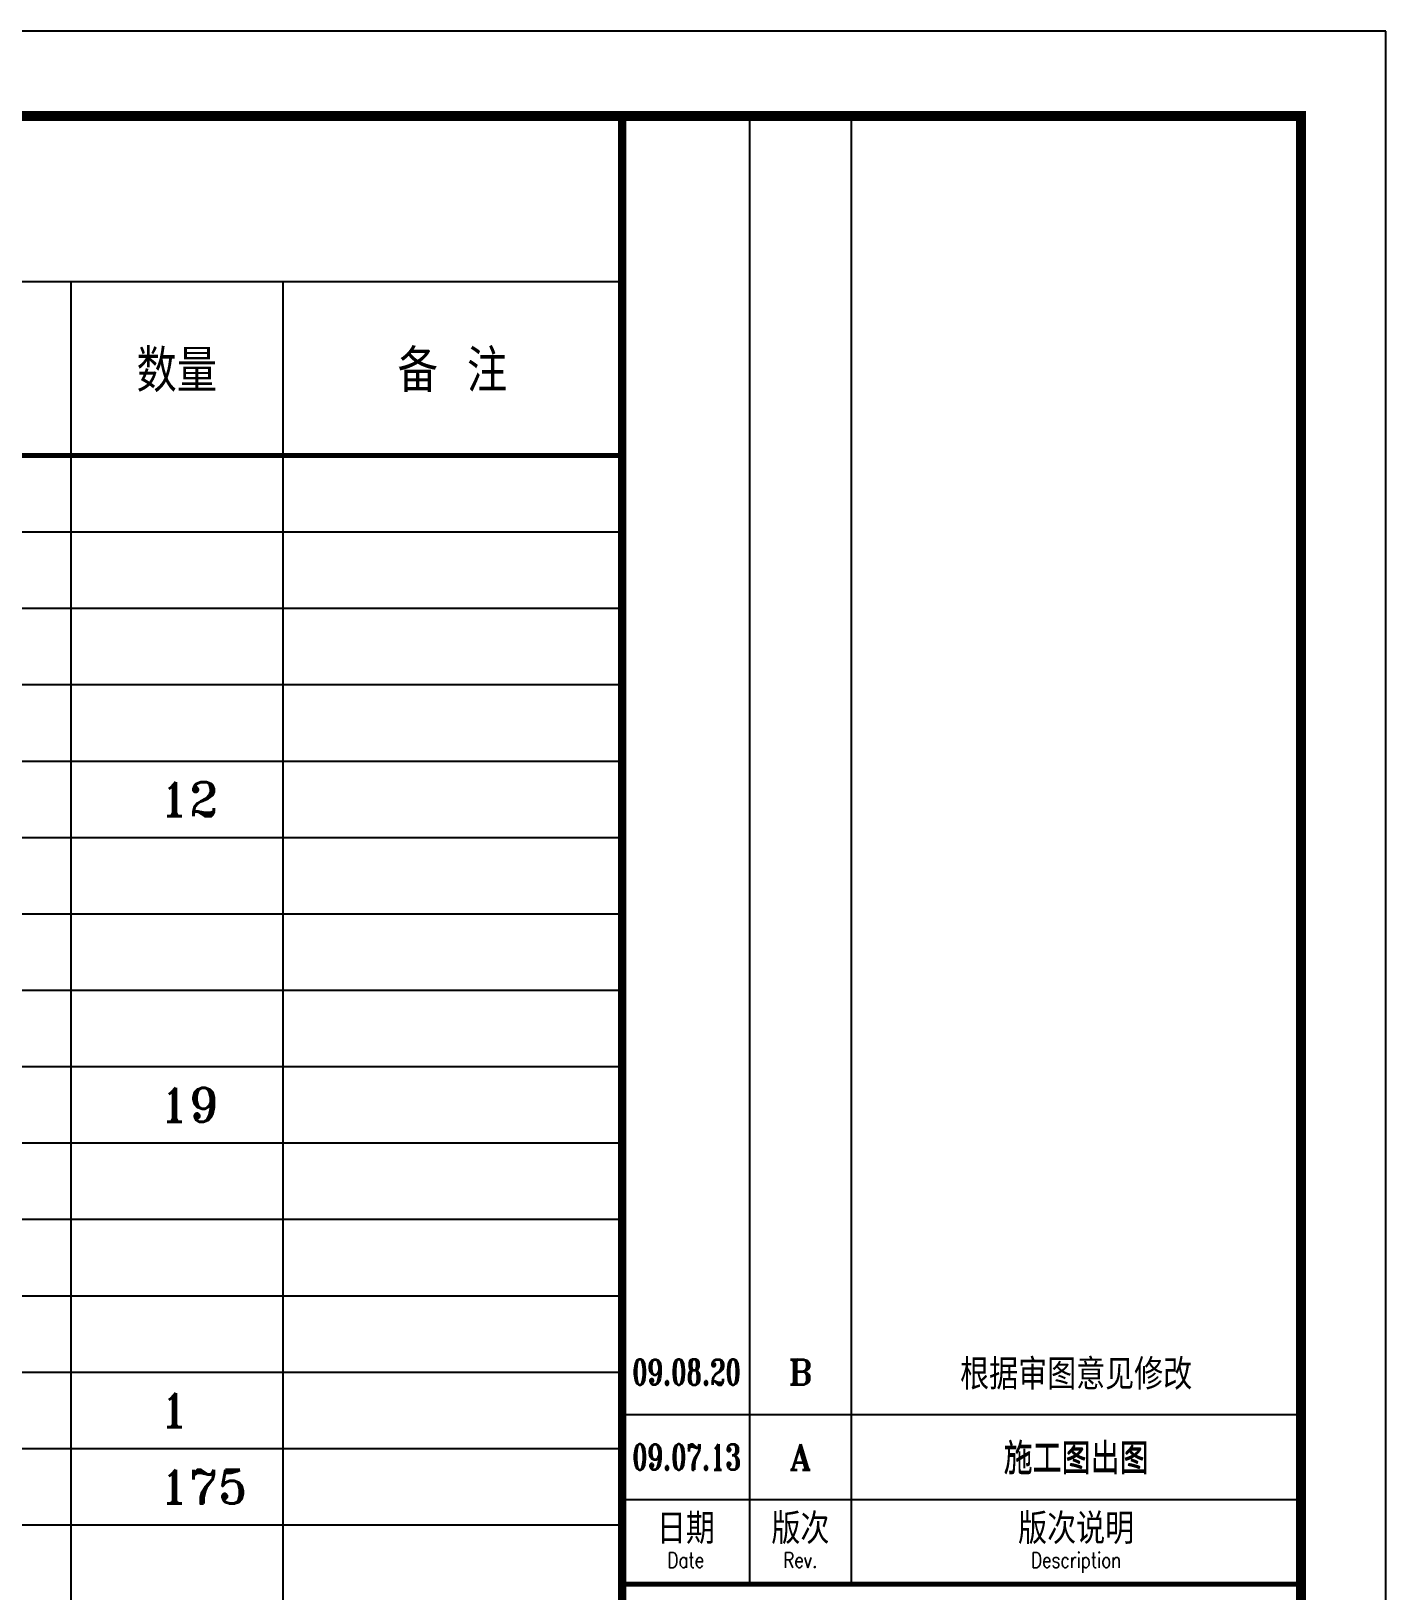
# Model space of a CAD drawing. Extents: x -1348811 to 123514, y -640545 to 749356.
# Drawn here: x -46371 to -30405, y -76627 to -58249 of the extents above; entities that cross this region are included whole.
import ezdxf
from ezdxf.enums import TextEntityAlignment as Align

# ---------------------------------------------------------------- set-up
doc = ezdxf.new("R2010")
doc.units = 0
doc.header["$LTSCALE"] = 10
doc.header["$MEASUREMENT"] = 0
doc.layers.get('0').update_dxf_attribs({"linetype": 'CONTINUOUS'})
doc.layers.add('图框', color=7, linetype='CONTINUOUS')
doc.styles.add('TKZ1', font='tjromant.shx', dxfattribs={"width": 0.7, "bigfont": 'tjhts.shx'})
doc.styles.add('TKZ1_tjhts.shx', font='tjromant.shx', dxfattribs={"bigfont": 'tjhts.shx'})
doc.styles.add('TKZ2', font='tjromans.shx', dxfattribs={"bigfont": 'tjhts.shx'})
doc.styles.add('TKZ2_tjkts.shx', font='tjromant.shx', dxfattribs={"bigfont": 'tjkts.shx'})

# ---------------------------------------------------------------- blocks, each defined once
blk = doc.blocks.new('TJAD_TK_A1')
for p, q in [((1266.38, 940.45), (1266.38, 767.45)), ((1278.38, 940.45), (1278.38, 767.45)), ((1251.38, 777.45), (1263.38, 777.45)), ((1251.38, 777.45), (1331.38, 777.45)), ((1251.38, 767.45), (1331.38, 767.45))]:
    blk.add_line(p, q)
for points, const_width in [([(1251.38, 940.45), (1251.38, 366.45)], 1), ([(1251.38, 767.45), (1331.38, 767.45)], 0.6)]:
    blk.add_lwpolyline(points, dxfattribs=dict(const_width=const_width))
at = {"layer": '图框'}
for p, q in [((1341.38, 950.45), (500.38, 950.45)), ((1341.38, 356.45), (1341.38, 950.45)), ((1251.38, 787.45), (1331.38, 787.45))]:
    blk.add_line(p, q, dxfattribs=at)
at = {"layer": '图框', "const_width": 1.2}
blk.add_lwpolyline([(1331.38, 940.45), (525.38, 940.45), (525.38, 366.45), (1331.38, 366.45)], close=True, dxfattribs=at)
at = {"style": 'TKZ2_tjkts.shx'}
for s, p in [('日期', (1258.88, 774)), ('版次', (1272.38, 774)), ('版次说明', (1304.88, 774))]:
    blk.add_text(s, height=3.6, dxfattribs=at).set_placement(p, align=Align.MIDDLE_CENTER)
at = {"style": 'TKZ2_tjkts.shx', "width": 0.8}
for s, p in [('Date', (1258.88, 770.3)), ('Rev.', (1272.38, 770.3)), ('Description', (1304.88, 770.3))]:
    blk.add_text(s, height=1.8, dxfattribs=at).set_placement(p, align=Align.MIDDLE_CENTER)

msp = doc.modelspace()

# ---------------------------------------------------------------- linework, layer by layer
for p, q in [((-39405.2, -59249.4), (-39405.2, -116649.4)), ((-62905.2, -61199.4), (-39405.2, -61199.4)), ((-45905.2, -61199.4), (-45905.2, -116649.4)), ((-43405.2, -61199.4), (-43405.2, -116649.4)), ((-62905.2, -63249.4), (-39405.2, -63249.4)), ((-62905.2, -64149.4), (-39405.2, -64149.4)), ((-62905.2, -65049.4), (-39405.2, -65049.4)), ((-62905.2, -65949.4), (-39405.2, -65949.4)), ((-62905.2, -66849.4), (-39405.2, -66849.4)), ((-62905.2, -67749.4), (-39405.2, -67749.4)), ((-62905.2, -68649.4), (-39405.2, -68649.4)), ((-62905.2, -69549.4), (-39405.2, -69549.4)), ((-62905.2, -70449.4), (-39405.2, -70449.4)), ((-62905.2, -71349.4), (-39405.2, -71349.4)), ((-62905.2, -72249.4), (-39405.2, -72249.4)), ((-62905.2, -73149.4), (-39405.2, -73149.4)), ((-62905.2, -74049.4), (-39405.2, -74049.4)), ((-62905.2, -74949.4), (-39405.2, -74949.4)), ((-62905.2, -75849.4), (-39405.2, -75849.4))]:
    msp.add_line(p, q)
msp.add_lwpolyline([(-112005.2, -59249.4), (-39405.2, -59249.4), (-39405.2, -116649.4), (-112005.2, -116649.4)], close=True)
at = {"const_width": 60}
for points in [[(-39405.2, -59249.4), (-39405.2, -116649.4)], [(-39405.2, -63249.4), (-62905.2, -63249.4)]]:
    msp.add_lwpolyline(points, dxfattribs=at)

# ---------------------------------------------------------------- block references
at = {"layer": '图框', "xscale": 100, "yscale": 100, "zscale": 100}
msp.add_blockref('TJAD_TK_A1', (-164543.1, -153294.3), dxfattribs=at)

# ---------------------------------------------------------------- texts
at = {"style": 'TKZ2'}
for s, p in [('数量', (-44655.2, -62226.1)), ('备 注', (-41406, -62224.1))]:
    msp.add_text(s, height=500, dxfattribs=at).set_placement(p, align=Align.MIDDLE)
at = {"style": 'TKZ1'}
for s, p in [('12', (-44853.3, -67299.4)), ('19', (-44853.3, -70899.4)), ('1', (-44853.3, -74499.4)), ('175', (-44853.3, -75399.4))]:
    msp.add_text(s, height=400, dxfattribs=at).set_placement(p, align=Align.MIDDLE_LEFT)
at = {"layer": '图框', "style": 'TKZ1_tjhts.shx'}
for s, height, p in [('根据审图意见修改', 360, (-34055.2, -74075.7)), ('B', 300, (-37305.2, -74049.4)), ('A', 300, (-37305.2, -75049.4)), ('施工图出图', 360, (-34055.2, -75062)), ('施工图出图', 360, (-34055.2, -75062)), ('施工图出图', 360, (-34055.2, -75075.7)), ('施工图出图', 360, (-34055.2, -75075.7))]:
    msp.add_text(s, height=height, dxfattribs=at).set_placement(p, align=Align.MIDDLE_CENTER)
at = {"layer": '图框', "style": 'TKZ1_tjhts.shx', "width": 0.7}
for s, p in [('09.08.20', (-38647.4, -74049.4)), ('09.07.13', (-38647.4, -75049.4))]:
    msp.add_text(s, height=300, dxfattribs=at).set_placement(p, align=Align.MIDDLE_CENTER)

doc.saveas('drawing.dxf')
